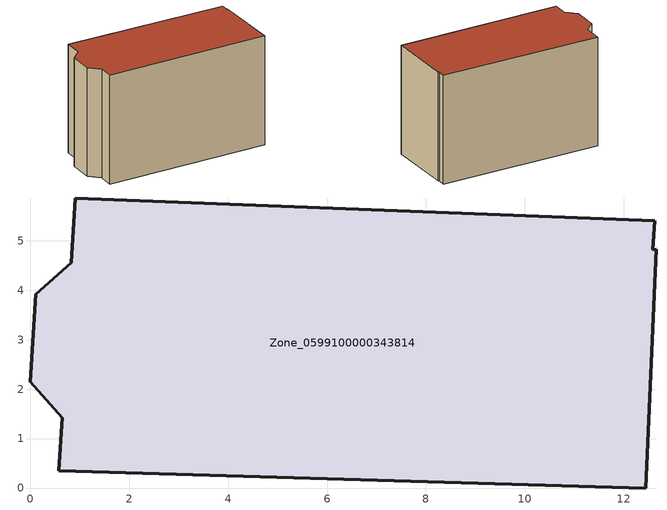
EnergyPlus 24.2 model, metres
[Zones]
Zone_0599100000343814
 floor ground (C_G): 0.64,1.43 0,2.15 0.11,3.92 0.83,4.56 0.9,5.87 12.63,5.4 12.59,4.82 12.65,4.83 12.45,0 0.57,0.35 z1.38
 wall outside (C_F): 0.83,4.56 0.11,3.92 0,2.15 0.64,1.43 0.57,0.35 12.45,0 12.65,4.83 12.59,4.82 12.63,5.4 0.9,5.87 0.83,4.56 z1.38:9.26
 roof outside (C_R): 12.45,0 12.65,4.83 12.59,4.82 12.63,5.4 0.9,5.87 0.83,4.56 0.11,3.92 0,2.15 0.64,1.43 0.57,0.35 z9.26
[BUILDING]
Pand.0599100000343814: North Axis=0; Terrain=City; Loads Convergence Tolerance Value=0.04; Temperature Convergence Tolerance Value=0.4; Solar Distribution=FullExterior; Maximum Number of Warmup Days=25; Minimum Number of Warmup Days=1
[Site:Location]
Rotterdam.The.Hague.AP_ZH_NLD Design_Conditions: Latitude=51.96; Longitude=4.45; Time Zone=1; Elevation=-4.5
[SITE:GROUNDTEMPERATURE:BUILDINGSURFACE]
18, 18, 18, 18, 18, 18, 18, 18, 18, 18, 18, 18
[MATERIAL] Thermal Absorptance=0.9; Solar Absorptance=0.7; Visible Absorptance=0.7
Name | Roughness | Thickness | Conductivity | Density | Specific Heat
G.TI.1992-2005 | MediumSmooth | 0.15 | 0.06 | 540 | 1210
F.TI.1992-2005 | Rough | 0.3 | 0.12 | 1920 | 840
R.TI.1992-2005 | MediumRough | 0.2 | 0.08 | 1500 | 1000
[CONSTRUCTION]
C_G: G.TI.1992-2005
C_F: F.TI.1992-2005
C_R: R.TI.1992-2005
[ZONE]
Zone_0599100000343814: Type=1; Multiplier=1; Ceiling Height=Autocalculate; Volume=Autocalculate; Floor Area=autocalculate; Part of Total Floor Area=Yes
[ZONEINFILTRATION:DESIGNFLOWRATE]
Infil_Zone_0599100000343814: Zone or ZoneList or Space or SpaceList=Zone_0599100000343814; Schedule=AlwaysOn; Design Flow Rate Calculation Method=Flow/Area; Flow Rate per Floor Area=0.0015; Constant Term Coefficient=1; Temperature Term Coefficient=0; Velocity Term Coefficient=0; Velocity Squared Term Coefficient=0
[HVACTEMPLATE:ZONE:IDEALLOADSAIRSYSTEM]
Zone_0599100000343814: Maximum Heating Supply Air Temperature=50; Minimum Cooling Supply Air Temperature=13; Maximum Heating Supply Air Humidity Ratio=0.0156; Minimum Cooling Supply Air Humidity Ratio=0.0077; Heating Limit=NoLimit; Cooling Limit=NoLimit; Dehumidification Control Type=ConstantSensibleHeatRatio; Cooling Sensible Heat Ratio=0.7; Dehumidification Setpoint=60; Humidification Control Type=None; Humidification Setpoint=30; Outdoor Air Method=None; Outdoor Air Flow Rate per Person=0.00944; Outdoor Air Flow Rate per Zone Floor Area=0; Outdoor Air Flow Rate per Zone=0; Demand Controlled Ventilation Type=None; Outdoor Air Economizer Type=NoEconomizer; Heat Recovery Type=None; Sensible Heat Recovery Effectiveness=0.7; Latent Heat Recovery Effectiveness=0.65
[ZONECONTROL:THERMOSTAT]
ThermostatControl_Zone_0599100000343814: Zone or ZoneList=Zone_0599100000343814; Control Type Schedule=DualSetpointControlType; Control 1=Thermostat_Zone_0599100000343814; Temperature Difference Between Cutout And Setpoint=0
[THERMOSTATSETPOINT:DUALSETPOINT]
Thermostat_Zone_0599100000343814: Heating Setpoint Temperature Schedule=HeatingSetpoint_Zone_0599100000343814; Cooling Setpoint Temperature Schedule=CoolingSetpoint_Zone_0599100000343814
[SCHEDULE:COMPACT]
HeatingSetpoint_Zone_0599100000343814: Through: 12/31, For: AllDays, Until: 24:00, 21
CoolingSetpoint_Zone_0599100000343814: Through: 12/31, For: AllDays, Until: 24:00, 24
DualSetpointControlType: Through: 12/31, For: AllDays, Until: 24:00, 4
AlwaysOn: Through: 12/31, For: AllDays, Until: 24:00, 1
